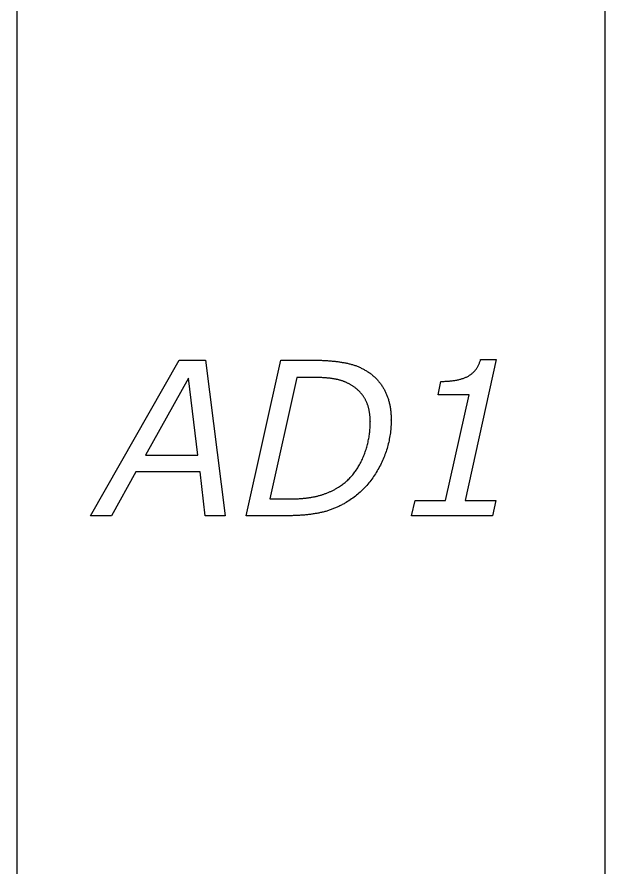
# Model space of a CAD drawing. Extents: x 0.1 to 3.8, y 0.1 to 10.9.
# Drawn here: x 0.062 to 1.938, y 2.778 to 5.494 of the extents above; entities that cross this region are included whole.
import ezdxf

# ---------------------------------------------------------------- set-up
doc = ezdxf.new("R2010")
doc.units = 0
doc.layers.add('CAPA_1', color=7, linetype='CONTINUOUS')

msp = doc.modelspace()

# ---------------------------------------------------------------- linework, layer by layer
at = {"layer": 'CAPA_1', "color": 7}
for points in [[(0.0621, 9.9379), (1.9379, 9.9379), (1.9379, 0.0621), (0.0621, 0.0621)], [(0.7263, 3.9021), (0.6622, 3.9021), (0.6462, 4.0417), (0.4412, 4.0417), (0.3632, 3.9021), (0.2965, 3.9021), (0.5794, 4.3984), (0.6631, 4.3984)], [(0.6392, 4.0957), (0.6095, 4.3407), (0.4715, 4.0957)]]:
    msp.add_lwpolyline(points, close=True, dxfattribs=at)
for points in [[(1.541, 4.4001), (1.5908, 4.4001), (1.4915, 3.9504), (1.5899, 3.9504), (1.579, 3.9021)], [(1.5001, 4.3467), (1.5021, 4.3478), (1.504, 4.3489), (1.5059, 4.3501), (1.5077, 4.3513), (1.5095, 4.3525), (1.5112, 4.3538), (1.5129, 4.3552), (1.5146, 4.3565), (1.5162, 4.358), (1.5178, 4.3594), (1.5193, 4.3609), (1.5208, 4.3625), (1.5223, 4.3641), (1.5237, 4.3657), (1.525, 4.3674), (1.5263, 4.3691), (1.5276, 4.3709), (1.5289, 4.3727), (1.53, 4.3745), (1.5312, 4.3764), (1.5323, 4.3784), (1.5334, 4.3803), (1.5344, 4.3824), (1.5354, 4.3844), (1.5363, 4.3865), (1.5372, 4.3887), (1.538, 4.3909), (1.5388, 4.3931), (1.5396, 4.3954), (1.5403, 4.3977), (1.541, 4.4001)], [(0.9218, 3.9019), (0.7934, 3.9019), (0.9033, 4.3982), (1.0138, 4.3982)], [(1.0138, 4.3982), (1.0171, 4.3982), (1.0204, 4.3982), (1.0237, 4.3981), (1.027, 4.398), (1.0302, 4.398), (1.0334, 4.3979), (1.0367, 4.3978), (1.0398, 4.3976), (1.043, 4.3975), (1.0462, 4.3973), (1.0493, 4.3972), (1.0524, 4.397), (1.0555, 4.3967), (1.0586, 4.3965), (1.0617, 4.3963), (1.0647, 4.396), (1.0677, 4.3957), (1.0707, 4.3954), (1.0737, 4.3951), (1.0767, 4.3948), (1.0796, 4.3944), (1.0825, 4.3941), (1.0854, 4.3937), (1.0883, 4.3933), (1.0912, 4.3929), (1.094, 4.3924), (1.0969, 4.392), (1.0997, 4.3915), (1.1025, 4.391), (1.1052, 4.3905), (1.108, 4.39)], [(1.108, 4.39), (1.1107, 4.3895), (1.1135, 4.389), (1.1162, 4.3885), (1.1189, 4.3879), (1.1216, 4.3872), (1.1243, 4.3866), (1.1269, 4.3859), (1.1296, 4.3851), (1.1322, 4.3844), (1.1348, 4.3836), (1.1374, 4.3827), (1.14, 4.3818), (1.1426, 4.3809), (1.1451, 4.3799), (1.1477, 4.379), (1.1502, 4.3779), (1.1527, 4.3769), (1.1552, 4.3758), (1.1577, 4.3746), (1.1601, 4.3734), (1.1626, 4.3722), (1.165, 4.371), (1.1674, 4.3697), (1.1698, 4.3683), (1.1722, 4.367), (1.1746, 4.3656), (1.1769, 4.3641), (1.1793, 4.3627), (1.1816, 4.3612), (1.1839, 4.3596), (1.1862, 4.358)], [(1.1862, 4.358), (1.1884, 4.3565), (1.1905, 4.3549), (1.1926, 4.3533), (1.1947, 4.3517), (1.1967, 4.35), (1.1987, 4.3483), (1.2007, 4.3466), (1.2026, 4.3448), (1.2045, 4.343), (1.2064, 4.3412), (1.2082, 4.3394), (1.21, 4.3375), (1.2118, 4.3356), (1.2135, 4.3336), (1.2152, 4.3317), (1.2169, 4.3297), (1.2185, 4.3276), (1.2201, 4.3256), (1.2217, 4.3235), (1.2233, 4.3214), (1.2248, 4.3192), (1.2262, 4.317), (1.2277, 4.3148), (1.2291, 4.3126), (1.2304, 4.3103), (1.2318, 4.308), (1.2331, 4.3057), (1.2343, 4.3033), (1.2356, 4.3009), (1.2368, 4.2985), (1.238, 4.296)], [(1.4146, 4.3307), (1.4181, 4.3307), (1.4216, 4.3308), (1.425, 4.3308), (1.4284, 4.331), (1.4317, 4.3311), (1.435, 4.3313), (1.4382, 4.3315), (1.4414, 4.3318), (1.4445, 4.3321), (1.4476, 4.3324), (1.4506, 4.3327), (1.4536, 4.3331), (1.4565, 4.3335), (1.4594, 4.334), (1.4622, 4.3345), (1.4649, 4.335), (1.4677, 4.3355), (1.4703, 4.3361), (1.4729, 4.3367), (1.4755, 4.3374), (1.478, 4.3381), (1.4804, 4.3388), (1.4828, 4.3395), (1.4852, 4.3403), (1.4875, 4.3411), (1.4897, 4.342), (1.4919, 4.3429), (1.494, 4.3438), (1.4961, 4.3447), (1.4982, 4.3457), (1.5001, 4.3467)], [(1.0074, 4.3433), (0.9547, 4.3433), (0.8685, 3.9557), (0.9346, 3.9557)], [(1.0818, 4.3372), (1.0799, 4.3376), (1.0779, 4.3379), (1.076, 4.3383), (1.0739, 4.3386), (1.0719, 4.339), (1.0698, 4.3393), (1.0677, 4.3396), (1.0656, 4.3399), (1.0634, 4.3402), (1.0612, 4.3405), (1.059, 4.3407), (1.0567, 4.341), (1.0544, 4.3412), (1.0521, 4.3415), (1.0497, 4.3417), (1.0473, 4.3419), (1.0449, 4.342), (1.0424, 4.3422), (1.0399, 4.3424), (1.0374, 4.3425), (1.0348, 4.3427), (1.0322, 4.3428), (1.0296, 4.3429), (1.0269, 4.343), (1.0242, 4.3431), (1.0215, 4.3431), (1.0187, 4.3432), (1.0159, 4.3432), (1.0131, 4.3433), (1.0103, 4.3433), (1.0074, 4.3433)], [(1.137, 4.3132), (1.1354, 4.3143), (1.1337, 4.3154), (1.132, 4.3165), (1.1303, 4.3176), (1.1286, 4.3186), (1.1269, 4.3197), (1.1252, 4.3207), (1.1235, 4.3216), (1.1217, 4.3226), (1.12, 4.3235), (1.1182, 4.3244), (1.1165, 4.3253), (1.1147, 4.3261), (1.113, 4.327), (1.1112, 4.3278), (1.1094, 4.3285), (1.1076, 4.3293), (1.1058, 4.33), (1.104, 4.3307), (1.1022, 4.3314), (1.1004, 4.332), (1.0986, 4.3327), (1.0967, 4.3333), (1.0949, 4.3338), (1.093, 4.3344), (1.0912, 4.3349), (1.0893, 4.3354), (1.0874, 4.3359), (1.0856, 4.3363), (1.0837, 4.3368), (1.0818, 4.3372)], [(1.579, 3.9021), (1.321, 3.9021), (1.3318, 3.9504), (1.4296, 3.9504), (1.5043, 4.2877), (1.4053, 4.2877), (1.4146, 4.3307)], [(1.176, 4.2672), (1.1752, 4.269), (1.1743, 4.2707), (1.1734, 4.2725), (1.1725, 4.2742), (1.1715, 4.2759), (1.1705, 4.2776), (1.1695, 4.2792), (1.1685, 4.2808), (1.1674, 4.2825), (1.1664, 4.2841), (1.1652, 4.2857), (1.1641, 4.2872), (1.1629, 4.2888), (1.1617, 4.2903), (1.1605, 4.2918), (1.1592, 4.2933), (1.158, 4.2947), (1.1566, 4.2962), (1.1553, 4.2976), (1.1539, 4.299), (1.1525, 4.3004), (1.1511, 4.3017), (1.1497, 4.3031), (1.1482, 4.3044), (1.1467, 4.3057), (1.1451, 4.307), (1.1436, 4.3083), (1.142, 4.3095), (1.1404, 4.3108), (1.1387, 4.312), (1.137, 4.3132)], [(1.238, 4.296), (1.2391, 4.2936), (1.2402, 4.2911), (1.2412, 4.2886), (1.2423, 4.286), (1.2433, 4.2834), (1.2442, 4.2808), (1.2451, 4.2782), (1.246, 4.2756), (1.2468, 4.2729), (1.2476, 4.2702), (1.2484, 4.2675), (1.2491, 4.2647), (1.2498, 4.2619), (1.2505, 4.2591), (1.2511, 4.2563), (1.2516, 4.2534), (1.2522, 4.2505), (1.2527, 4.2476), (1.2532, 4.2447), (1.2536, 4.2417), (1.254, 4.2387), (1.2543, 4.2357), (1.2546, 4.2327), (1.2549, 4.2296), (1.2552, 4.2265), (1.2554, 4.2234), (1.2555, 4.2202), (1.2557, 4.217), (1.2558, 4.2138), (1.2558, 4.2106), (1.2558, 4.2073)], [(1.1891, 4.2019), (1.1891, 4.2043), (1.189, 4.2068), (1.189, 4.2092), (1.1889, 4.2115), (1.1887, 4.2139), (1.1886, 4.2162), (1.1884, 4.2185), (1.1882, 4.2208), (1.188, 4.2231), (1.1877, 4.2253), (1.1874, 4.2275), (1.1871, 4.2297), (1.1868, 4.2319), (1.1864, 4.234), (1.186, 4.2362), (1.1856, 4.2383), (1.1852, 4.2404), (1.1847, 4.2424), (1.1842, 4.2445), (1.1836, 4.2465), (1.1831, 4.2485), (1.1825, 4.2504), (1.1819, 4.2524), (1.1812, 4.2543), (1.1806, 4.2562), (1.1799, 4.2581), (1.1792, 4.26), (1.1784, 4.2618), (1.1776, 4.2636), (1.1768, 4.2654), (1.176, 4.2672)], [(1.1623, 4.0792), (1.164, 4.0829), (1.1656, 4.0867), (1.1672, 4.0905), (1.1687, 4.0943), (1.1702, 4.0981), (1.1716, 4.1019), (1.173, 4.1057), (1.1743, 4.1096), (1.1756, 4.1134), (1.1768, 4.1173), (1.1779, 4.1212), (1.179, 4.1251), (1.18, 4.1291), (1.181, 4.133), (1.1819, 4.1369), (1.1828, 4.1409), (1.1836, 4.1449), (1.1844, 4.1489), (1.1851, 4.1529), (1.1857, 4.1569), (1.1863, 4.161), (1.1868, 4.165), (1.1873, 4.1691), (1.1877, 4.1732), (1.1881, 4.1773), (1.1884, 4.1814), (1.1886, 4.1855), (1.1888, 4.1897), (1.189, 4.1938), (1.1891, 4.198), (1.1891, 4.2022)], [(1.1891, 4.2022), (1.1891, 4.2019)], [(1.2558, 4.208), (1.2558, 4.2028), (1.2557, 4.1976), (1.2555, 4.1924), (1.2552, 4.1872), (1.2548, 4.182), (1.2544, 4.1769), (1.2538, 4.1718), (1.2532, 4.1666), (1.2525, 4.1615), (1.2517, 4.1565), (1.2508, 4.1514), (1.2499, 4.1464), (1.2489, 4.1414), (1.2478, 4.1363), (1.2466, 4.1314), (1.2453, 4.1264), (1.2439, 4.1214), (1.2425, 4.1165), (1.241, 4.1116), (1.2394, 4.1067), (1.2377, 4.1018), (1.2359, 4.097), (1.234, 4.0921), (1.2321, 4.0873), (1.2301, 4.0825), (1.228, 4.0777), (1.2258, 4.0729), (1.2235, 4.0682), (1.2212, 4.0635), (1.2187, 4.0587), (1.2162, 4.054)], [(1.2558, 4.2073), (1.2558, 4.208)], [(1.084, 3.9908), (1.0873, 3.9928), (1.0906, 3.9949), (1.0937, 3.997), (1.0969, 3.9992), (1.1, 4.0014), (1.103, 4.0037), (1.106, 4.006), (1.1089, 4.0084), (1.1118, 4.0109), (1.1146, 4.0134), (1.1174, 4.016), (1.1201, 4.0186), (1.1228, 4.0213), (1.1254, 4.024), (1.128, 4.0268), (1.1305, 4.0296), (1.133, 4.0326), (1.1354, 4.0355), (1.1378, 4.0385), (1.1401, 4.0416), (1.1424, 4.0447), (1.1446, 4.0479), (1.1468, 4.0512), (1.1489, 4.0545), (1.151, 4.0578), (1.153, 4.0613), (1.1549, 4.0647), (1.1568, 4.0683), (1.1587, 4.0718), (1.1605, 4.0755), (1.1623, 4.0792)], [(1.2162, 4.054), (1.2136, 4.0494), (1.211, 4.0448), (1.2083, 4.0403), (1.2055, 4.0359), (1.2027, 4.0315), (1.1998, 4.0272), (1.1969, 4.0229), (1.1939, 4.0188), (1.1908, 4.0146), (1.1877, 4.0106), (1.1845, 4.0066), (1.1812, 4.0028), (1.1779, 3.9989), (1.1745, 3.9952), (1.1711, 3.9915), (1.1676, 3.9878), (1.1641, 3.9843), (1.1604, 3.9808), (1.1568, 3.9774), (1.153, 3.974), (1.1492, 3.9708), (1.1454, 3.9675), (1.1415, 3.9644), (1.1375, 3.9613), (1.1335, 3.9583), (1.1294, 3.9554), (1.1252, 3.9525), (1.121, 3.9497), (1.1167, 3.947), (1.1124, 3.9443), (1.108, 3.9417)], [(1.016, 3.9638), (1.0183, 3.9644), (1.0206, 3.9649), (1.0229, 3.9655), (1.0252, 3.9661), (1.0275, 3.9667), (1.0298, 3.9674), (1.0321, 3.9681), (1.0343, 3.9688), (1.0366, 3.9695), (1.0388, 3.9702), (1.0411, 3.971), (1.0433, 3.9717), (1.0455, 3.9726), (1.0477, 3.9734), (1.05, 3.9742), (1.0521, 3.9751), (1.0543, 3.976), (1.0565, 3.9769), (1.0587, 3.9778), (1.0608, 3.9788), (1.063, 3.9798), (1.0651, 3.9808), (1.0673, 3.9818), (1.0694, 3.9829), (1.0715, 3.9839), (1.0736, 3.985), (1.0757, 3.9861), (1.0778, 3.9873), (1.0799, 3.9884), (1.082, 3.9896), (1.084, 3.9908)], [(0.9346, 3.9557), (0.9375, 3.9557), (0.9404, 3.9557), (0.9433, 3.9557), (0.9462, 3.9558), (0.949, 3.9559), (0.9519, 3.956), (0.9547, 3.9561), (0.9575, 3.9562), (0.9602, 3.9563), (0.963, 3.9565), (0.9657, 3.9567), (0.9684, 3.9569), (0.9711, 3.9571), (0.9738, 3.9573), (0.9764, 3.9576), (0.9791, 3.9578), (0.9817, 3.9581), (0.9843, 3.9584), (0.9868, 3.9587), (0.9894, 3.9591), (0.9919, 3.9594), (0.9944, 3.9598), (0.9969, 3.9602), (0.9993, 3.9606), (1.0018, 3.961), (1.0042, 3.9614), (1.0066, 3.9619), (1.009, 3.9623), (1.0113, 3.9628), (1.0137, 3.9633), (1.016, 3.9638)], [(1.108, 3.9417), (1.1053, 3.9402), (1.1025, 3.9387), (1.0998, 3.9373), (1.0971, 3.9359), (1.0943, 3.9345), (1.0916, 3.9331), (1.0888, 3.9318), (1.0861, 3.9305), (1.0833, 3.9293), (1.0806, 3.9281), (1.0778, 3.9269), (1.0751, 3.9257), (1.0723, 3.9246), (1.0695, 3.9235), (1.0667, 3.9225), (1.0639, 3.9215), (1.0612, 3.9205), (1.0584, 3.9195), (1.0556, 3.9186), (1.0528, 3.9177), (1.05, 3.9168), (1.0472, 3.916), (1.0444, 3.9152), (1.0416, 3.9145), (1.0387, 3.9137), (1.0359, 3.913), (1.0331, 3.9124), (1.0303, 3.9118), (1.0274, 3.9112), (1.0246, 3.9106), (1.0217, 3.9101)], [(1.0217, 3.9101), (1.0189, 3.9095), (1.016, 3.909), (1.0131, 3.9086), (1.0102, 3.9081), (1.0072, 3.9076), (1.0042, 3.9072), (1.0012, 3.9068), (0.9982, 3.9064), (0.9952, 3.906), (0.9921, 3.9056), (0.989, 3.9053), (0.9859, 3.905), (0.9827, 3.9046), (0.9795, 3.9043), (0.9763, 3.9041), (0.9731, 3.9038), (0.9699, 3.9036), (0.9666, 3.9033), (0.9633, 3.9031), (0.96, 3.9029), (0.9566, 3.9027), (0.9532, 3.9026), (0.9498, 3.9024), (0.9464, 3.9023), (0.943, 3.9022), (0.9395, 3.9021), (0.936, 3.902), (0.9325, 3.902), (0.929, 3.9019), (0.9254, 3.9019), (0.9218, 3.9019)]]:
    msp.add_lwpolyline(points, dxfattribs=at)

doc.saveas('drawing.dxf')
